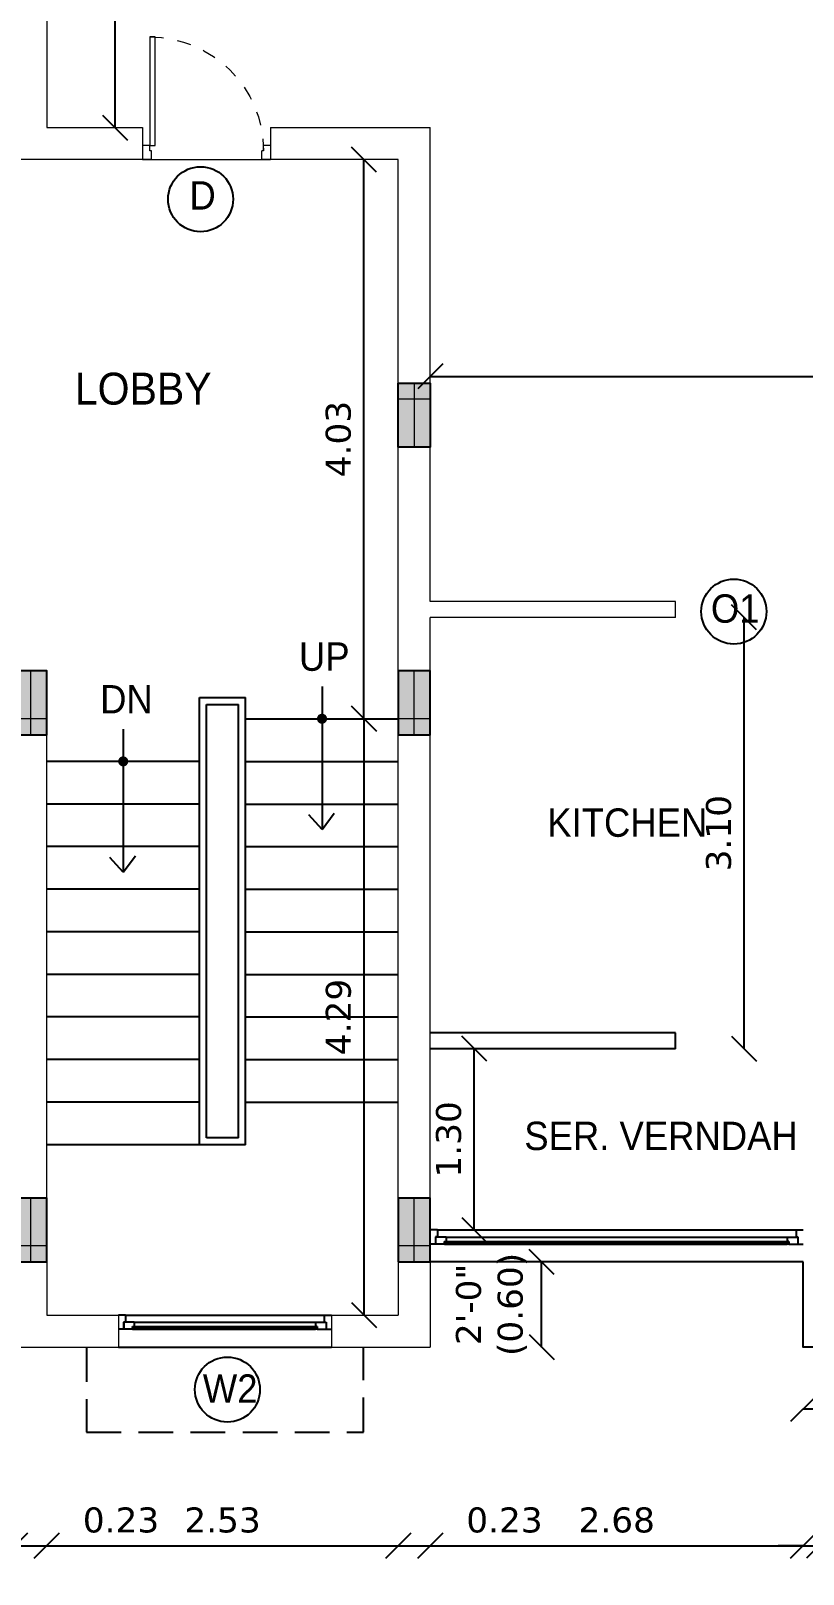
# Model space of a CAD drawing. Header units: metres. Extents: x 617 to 1370, y 693 to 852.
# Drawn here: x 1032.67 to 1038.23, y 823.65 to 834.76 of the extents above; entities that cross this region are included whole.
import ezdxf
from ezdxf.enums import TextEntityAlignment as Align

# ---------------------------------------------------------------- set-up
doc = ezdxf.new("R2010")
doc.units = ezdxf.units.M
doc.header["$MEASUREMENT"] = 0
doc.header["$PDMODE"] = 2
doc.header["$PDSIZE"] = 50
doc.linetypes.add('HIDDEN', pattern=[0.375, 0.25, -0.125])
doc.linetypes.add('HIDDEN2', pattern=[0.1875, 0.125, -0.0625])
doc.layers.get('0').update_dxf_attribs({"lineweight": 0})
doc.layers.get('Defpoints').update_dxf_attribs({"lineweight": 0})
for name, color, linetype in [('ABOVE', 250, 'HIDDEN'), ('col hat', 254, 'Continuous'), ('COLUMN', 2, 'Continuous'), ('RAILING', 251, 'Continuous'), ('ROOM TEXT SCH', 7, 'Continuous'), ('STEPS', 250, 'Continuous'), ('stilt column', 7, 'HIDDEN2'), ('wall1', 125, 'Continuous'), ('WIN TEXT', 7, 'Continuous'), ('window', 252, 'Continuous')]:
    doc.layers.add(name, color=color, linetype=linetype)
for name, color, linetype, lineweight in [('DOOR', 8, 'Continuous', 0), ('ED', 30, 'Continuous', 0), ('wall', 7, 'Continuous', 0)]:
    doc.layers.add(name, color=color, linetype=linetype, lineweight=lineweight)
doc.styles.get("Standard").update_dxf_attribs({"font": 'verdana.ttf', "height": 0.18})
doc.styles.add('USA TEXT', font='GOTHIC.TTF', dxfattribs={"width": 0.8})
doc.dimstyles.new('ED', dxfattribs={"dimscale": 0, "dimtxt": 0.18, "dimasz": 0.18, "dimexe": 0, "dimexo": 0, "dimgap": 0.09, "dimtad": 1, "dimtoh": 1, "dimzin": 3, "dimdsep": 46, "dimtxsty": 'Standard', "dimblk": 'OBLIQUE', "dimcen": 0.09, "dimse1": 1, "dimse2": 1, "dimclrd": 251, "dimclrt": 30, "dimadec": 0, "dimazin": 0, "dimtfac": 1, "dimtmove": 0, "dimatfit": 3, "dimldrblk": 'ARCHTICK', "dimfxl": 1, "dimtolj": 1, "dimtzin": 0, "dimarcsym": 0})

# ---------------------------------------------------------------- blocks, each defined once
blk = doc.blocks.new('door 3')
at = {"layer": 'DOOR', "color": 252}
for p, q in [((0, 36), (0, 33.54)), ((4, 36), (4, 34.04)), ((0, 33.54), (2.5, 33.54)), ((2.5, 34.04), (4, 34.04)), ((2.5, 34.04), (2.5, 33.54)), ((0, 2.5), (0, 0)), ((0, 2.5), (2.5, 2.5)), ((2.5, 2.5), (2.5, 2)), ((2.5, 2), (4, 2)), ((4, 2), (4, 0))]:
    blk.add_line(p, q, dxfattribs=at)
at = {"layer": 'DOOR'}
blk.add_lwpolyline([(34.54, 2), (4, 2), (4, 3.5), (34.54, 3.5)], close=True, dxfattribs=at)
at = {"layer": 'DOOR', "color": 233, "linetype": 'HIDDEN'}
blk.add_arc((2.5, 2), 32.03, 0, 90, dxfattribs=at)
blk = doc.blocks.new('A$C2E3D07F4')
at = {"layer": 'col hat'}
h = blk.add_hatch(color=256, dxfattribs=at)
h.paths.add_polyline_path([(-4.5, 0), (-9, 0), (-9, -4.5), (-4.5, -4.5)])
h.paths.add_polyline_path([(-4.5, -4.5), (0, -4.5), (0, 0), (-4.5, 0)])
h.paths.add_polyline_path([(-4.5, -18), (0, -18), (0, -4.5), (-4.5, -4.5)])
h.paths.add_polyline_path([(-4.5, -4.5), (-9, -4.5), (-9, -18), (-4.5, -18)])
at = {"layer": 'COLUMN', "linetype": 'ByBlock'}
blk.add_lwpolyline([(0, 0), (-9, 0), (-9, -18), (0, -18)], close=True, dxfattribs=at)
at = {"layer": 'Defpoints', "color": 1}
for p, q in [((-4.5, 0), (-4.5, -18)), ((-9, -4.5), (0, -4.5))]:
    blk.add_line(p, q, dxfattribs=at)
blk = doc.blocks.new('_Oblique')
at = {"color": 0, "linetype": 'ByBlock', "lineweight": -2}
blk.add_line((-0.5, -0.5), (0.5, 0.5), dxfattribs=at)
blk = doc.blocks.new('*D135')
at = {"layer": 'Defpoints', "color": 0}
for p in [(1032.788, 825.513), (1032.558, 825.283), (1032.788, 823.853)]:
    blk.add_point(p, dxfattribs=at)
at = {"layer": 'ED', "color": 251, "lineweight": -2}
for p, q in [((1032.558, 823.853), (1032.788, 823.853)), ((1032.788, 823.853), (1033.675, 823.853))]:
    blk.add_line(p, q, dxfattribs=at)
at = {"layer": 'ED', "color": 251, "lineweight": -2, "xscale": 0.18, "yscale": 0.18, "zscale": 0.18, "rotation": 180}
blk.add_blockref('_Oblique', (1032.558, 823.853), dxfattribs=at)
at = {"layer": 'ED', "color": 251, "lineweight": -2, "xscale": 0.18, "yscale": 0.18, "zscale": 0.18}
blk.add_blockref('_Oblique', (1032.788, 823.853), dxfattribs=at)
at = {"layer": 'ED', "color": 30, "insert": (1033.322, 824.037), "char_height": 0.18, "attachment_point": 5}
blk.add_mtext('\\A1;0.23', dxfattribs=at)
blk = doc.blocks.new('_ArchTick')
at = {"color": 0, "const_width": 0.15}
blk.add_lwpolyline([(-0.5, -0.5), (0.5, 0.5)], dxfattribs=at)
blk = doc.blocks.new('*D136')
at = {"layer": 'Defpoints', "color": 0}
for p in [(1032.788, 825.513), (1035.318, 825.513), (1035.318, 823.853)]:
    blk.add_point(p, dxfattribs=at)
at = {"layer": 'ED', "color": 251, "lineweight": -2}
blk.add_line((1032.788, 823.853), (1035.318, 823.853), dxfattribs=at)
at = {"layer": 'ED', "color": 251, "lineweight": -2, "xscale": 0.18, "yscale": 0.18, "zscale": 0.18, "rotation": 180}
blk.add_blockref('_Oblique', (1032.788, 823.853), dxfattribs=at)
at = {"layer": 'ED', "color": 251, "lineweight": -2, "xscale": 0.18, "yscale": 0.18, "zscale": 0.18}
blk.add_blockref('_Oblique', (1035.318, 823.853), dxfattribs=at)
at = {"layer": 'ED', "color": 30, "insert": (1034.053, 824.037), "char_height": 0.18, "attachment_point": 5}
blk.add_mtext('\\A1;2.53', dxfattribs=at)
blk = doc.blocks.new('*D137')
at = {"layer": 'Defpoints', "color": 0}
for p in [(1035.318, 825.513), (1035.548, 825.283), (1035.548, 823.853)]:
    blk.add_point(p, dxfattribs=at)
at = {"layer": 'ED', "color": 251, "lineweight": -2}
for p, q in [((1035.318, 823.853), (1035.548, 823.853)), ((1035.548, 823.853), (1036.435, 823.853))]:
    blk.add_line(p, q, dxfattribs=at)
at = {"layer": 'ED', "color": 251, "lineweight": -2, "xscale": 0.18, "yscale": 0.18, "zscale": 0.18, "rotation": 180}
blk.add_blockref('_Oblique', (1035.318, 823.853), dxfattribs=at)
at = {"layer": 'ED', "color": 251, "lineweight": -2, "xscale": 0.18, "yscale": 0.18, "zscale": 0.18}
blk.add_blockref('_Oblique', (1035.548, 823.853), dxfattribs=at)
at = {"layer": 'ED', "color": 30, "insert": (1036.082, 824.037), "char_height": 0.18, "attachment_point": 5}
blk.add_mtext('\\A1;0.23', dxfattribs=at)
blk = doc.blocks.new('*D138')
at = {"layer": 'Defpoints', "color": 0}
for p in [(1038.232, 825.896), (1035.548, 825.283), (1038.232, 823.853)]:
    blk.add_point(p, dxfattribs=at)
at = {"layer": 'ED', "color": 251, "lineweight": -2}
blk.add_line((1035.548, 823.853), (1038.232, 823.853), dxfattribs=at)
at = {"layer": 'ED', "color": 251, "lineweight": -2, "xscale": 0.18, "yscale": 0.18, "zscale": 0.18, "rotation": 180}
blk.add_blockref('_Oblique', (1035.548, 823.853), dxfattribs=at)
at = {"layer": 'ED', "color": 251, "lineweight": -2, "xscale": 0.18, "yscale": 0.18, "zscale": 0.18}
blk.add_blockref('_Oblique', (1038.232, 823.853), dxfattribs=at)
at = {"layer": 'ED', "color": 30, "insert": (1036.89, 824.037), "char_height": 0.18, "attachment_point": 5}
blk.add_mtext('\\A1;2.68', dxfattribs=at)
blk = doc.blocks.new('*D139')
at = {"layer": 'Defpoints', "color": 0}
for p in [(1038.347, 826.126), (1038.232, 825.896), (1038.347, 823.853)]:
    blk.add_point(p, dxfattribs=at)
at = {"layer": 'ED', "color": 251, "lineweight": -2}
for p, q in [((1038.232, 823.853), (1038.052, 823.853)), ((1038.232, 823.853), (1038.347, 823.853)), ((1038.347, 823.853), (1039.416, 823.853))]:
    blk.add_line(p, q, dxfattribs=at)
at = {"layer": 'ED', "color": 251, "lineweight": -2, "xscale": 0.18, "yscale": 0.18, "zscale": 0.18}
blk.add_blockref('_Oblique', (1038.232, 823.853), dxfattribs=at)
at = {"layer": 'ED', "color": 251, "lineweight": -2, "xscale": 0.18, "yscale": 0.18, "zscale": 0.18, "rotation": 180}
blk.add_blockref('_Oblique', (1038.347, 823.853), dxfattribs=at)
at = {"layer": 'ED', "color": 30, "insert": (1039.062, 824.037), "char_height": 0.18, "attachment_point": 5}
blk.add_mtext('\\A1;0.12', dxfattribs=at)
blk = doc.blocks.new('*D144')
at = {"layer": 'Defpoints', "color": 0}
for p in [(1038.232, 825.283), (1040.915, 825.283), (1038.232, 824.837)]:
    blk.add_point(p, dxfattribs=at)
at = {"layer": 'ED', "color": 251, "lineweight": -2}
blk.add_line((1040.915, 824.837), (1038.232, 824.837), dxfattribs=at)
at = {"layer": 'ED', "color": 251, "lineweight": -2, "xscale": 0.18, "yscale": 0.18, "zscale": 0.18, "rotation": 180}
blk.add_blockref('_Oblique', (1038.232, 824.837), dxfattribs=at)
at = {"layer": 'ED', "color": 251, "lineweight": -2, "xscale": 0.18, "yscale": 0.18, "zscale": 0.18}
blk.add_blockref('_Oblique', (1040.915, 824.837), dxfattribs=at)
at = {"layer": 'ED', "color": 30, "insert": (1039.573, 825.021), "char_height": 0.18, "attachment_point": 5}
blk.add_mtext('\\A1;2.68', dxfattribs=at)
blk = doc.blocks.new('*D151')
at = {"layer": 'Defpoints', "color": 0}
for p in [(1035.071, 833.831), (1035.318, 833.831), (1035.318, 829.806)]:
    blk.add_point(p, dxfattribs=at)
at = {"layer": 'ED', "color": 251, "lineweight": -2}
blk.add_line((1035.071, 829.806), (1035.071, 833.831), dxfattribs=at)
at = {"layer": 'ED', "color": 251, "lineweight": -2, "xscale": 0.18, "yscale": 0.18, "zscale": 0.18}
for p, rotation in [((1035.071, 833.831), 90), ((1035.071, 829.806), 270)]:
    blk.add_blockref('_Oblique', p, dxfattribs=dict(at, rotation=rotation))
at = {"layer": 'ED', "color": 30, "insert": (1034.887, 831.819), "char_height": 0.18, "attachment_point": 5, "rotation": 90}
blk.add_mtext('\\A1;4.03', dxfattribs=at)
blk = doc.blocks.new('*D164')
at = {"layer": 'Defpoints', "color": 0}
for p in [(1041.835, 832.27), (1035.548, 832.221), (1041.835, 832.221)]:
    blk.add_point(p, dxfattribs=at)
at = {"layer": 'ED', "color": 251, "lineweight": -2}
blk.add_line((1035.548, 832.27), (1041.835, 832.27), dxfattribs=at)
at = {"layer": 'ED', "color": 251, "lineweight": -2, "xscale": 0.18, "yscale": 0.18, "zscale": 0.18, "rotation": 180}
blk.add_blockref('_Oblique', (1035.548, 832.27), dxfattribs=at)
at = {"layer": 'ED', "color": 251, "lineweight": -2, "xscale": 0.18, "yscale": 0.18, "zscale": 0.18}
blk.add_blockref('_Oblique', (1041.835, 832.27), dxfattribs=at)
at = {"layer": 'ED', "color": 30, "insert": (1038.692, 832.454), "char_height": 0.18, "attachment_point": 5}
blk.add_mtext('\\A1;6.29', dxfattribs=at)
blk = doc.blocks.new('*D215')
at = {"layer": 'Defpoints', "color": 0}
for p in [(1033.279, 840.195), (1033.478, 840.195), (1033.478, 834.061)]:
    blk.add_point(p, dxfattribs=at)
at = {"layer": 'ED', "color": 251, "lineweight": -2}
blk.add_line((1033.279, 834.061), (1033.279, 840.195), dxfattribs=at)
at = {"layer": 'ED', "color": 251, "lineweight": -2, "xscale": 0.18, "yscale": 0.18, "zscale": 0.18}
for p, rotation in [((1033.279, 840.195), 90), ((1033.279, 834.061), 270)]:
    blk.add_blockref('_Oblique', p, dxfattribs=dict(at, rotation=rotation))
at = {"layer": 'ED', "color": 30, "insert": (1033.095, 837.128), "char_height": 0.18, "attachment_point": 5, "rotation": 90}
blk.add_mtext('\\A1;6.13', dxfattribs=at)
blk = doc.blocks.new('*D45')
at = {"layer": 'Defpoints', "color": 0}
for p in [(1035.865, 827.43), (1035.928, 827.43), (1035.928, 826.126)]:
    blk.add_point(p, dxfattribs=at)
at = {"layer": 'ED', "color": 251, "lineweight": -2}
blk.add_line((1035.865, 826.126), (1035.865, 827.43), dxfattribs=at)
at = {"layer": 'ED', "color": 251, "lineweight": -2, "xscale": 0.18, "yscale": 0.18, "zscale": 0.18}
for p, rotation in [((1035.865, 827.43), 90), ((1035.865, 826.126), 270)]:
    blk.add_blockref('_Oblique', p, dxfattribs=dict(at, rotation=rotation))
at = {"layer": 'ED', "color": 30, "insert": (1035.681, 826.778), "char_height": 0.18, "attachment_point": 5, "rotation": 90}
blk.add_mtext('\\A1;1.30', dxfattribs=at)
blk = doc.blocks.new('*D220')
at = {"layer": 'Defpoints', "color": 0}
for p in [(1035.548, 830.535), (1037.807, 830.535), (1037.87, 827.43)]:
    blk.add_point(p, dxfattribs=at)
at = {"layer": 'ED', "color": 251, "lineweight": -2}
blk.add_line((1037.807, 827.43), (1037.807, 830.535), dxfattribs=at)
at = {"layer": 'ED', "color": 251, "lineweight": -2, "xscale": 0.18, "yscale": 0.18, "zscale": 0.18}
for p, rotation in [((1037.807, 830.535), 90), ((1037.807, 827.43), 270)]:
    blk.add_blockref('_Oblique', p, dxfattribs=dict(at, rotation=rotation))
at = {"layer": 'ED', "color": 30, "insert": (1037.624, 828.982), "char_height": 0.18, "attachment_point": 5, "rotation": 90}
blk.add_mtext('\\A1;3.10', dxfattribs=at)
blk = doc.blocks.new('*D46')
at = {"layer": 'Defpoints', "color": 0}
for p in [(1035.318, 829.806), (1035.071, 825.513), (1037.64, 825.513)]:
    blk.add_point(p, dxfattribs=at)
at = {"layer": 'ED', "color": 251, "lineweight": -2}
blk.add_line((1035.071, 829.806), (1035.071, 825.513), dxfattribs=at)
at = {"layer": 'ED', "color": 251, "lineweight": -2, "xscale": 0.18, "yscale": 0.18, "zscale": 0.18}
for p, rotation in [((1035.071, 829.806), 90), ((1035.071, 825.513), 270)]:
    blk.add_blockref('_Oblique', p, dxfattribs=dict(at, rotation=rotation))
at = {"layer": 'ED', "color": 30, "insert": (1034.888, 827.659), "char_height": 0.18, "attachment_point": 5, "rotation": 90}
blk.add_mtext('\\A1;4.29', dxfattribs=at)
blk = doc.blocks.new('*D50')
at = {"layer": 'Defpoints', "color": 0}
for p in [(1035.408, 825.896), (1036.349, 825.896), (1035.408, 825.283)]:
    blk.add_point(p, dxfattribs=at)
at = {"layer": 'ED', "color": 251, "lineweight": -2}
blk.add_line((1036.349, 825.283), (1036.349, 825.896), dxfattribs=at)
at = {"layer": 'ED', "color": 251, "lineweight": -2, "xscale": 0.18, "yscale": 0.18, "zscale": 0.18}
for p, rotation in [((1036.349, 825.896), 90), ((1036.349, 825.283), 270)]:
    blk.add_blockref('_Oblique', p, dxfattribs=dict(at, rotation=rotation))
at = {"layer": 'ED', "color": 30, "insert": (1035.989, 825.59), "char_height": 0.18, "attachment_point": 5, "rotation": 90}
blk.add_mtext('\\A1;2\'-0"\\P(0.60)  ', dxfattribs=at)

msp = doc.modelspace()

# ---------------------------------------------------------------- linework, layer by layer
at = {"color": 2}
msp.add_circle((1034.053, 829.959), 22.5, dxfattribs=at)
at = {"layer": 'ABOVE'}
msp.add_lwpolyline([(1033.073, 825.283), (1033.073, 824.67), (1035.067, 824.67), (1035.067, 825.283)], dxfattribs=at)
at = {"layer": 'DOOR'}
msp.add_line((1033.478, 833.831), (1034.398, 833.831), dxfattribs=at)
at = {"layer": 'RAILING'}
for p, q in [((1033.887, 826.739), (1033.887, 829.959)), ((1033.887, 829.959), (1034.219, 829.959)), ((1034.219, 826.739), (1034.219, 829.959)), ((1033.938, 826.79), (1033.938, 829.908)), ((1033.938, 829.908), (1034.168, 829.908)), ((1034.168, 826.79), (1034.168, 829.908)), ((1034.219, 826.739), (1033.887, 826.739)), ((1034.168, 826.79), (1033.938, 826.79))]:
    msp.add_line(p, q, dxfattribs=at)
at = {"layer": 'STEPS'}
for p, q in [((1034.219, 829.806), (1035.318, 829.806)), ((1033.887, 829.499), (1032.788, 829.499)), ((1034.219, 829.499), (1035.318, 829.499)), ((1033.887, 829.192), (1032.788, 829.192)), ((1034.219, 829.192), (1035.318, 829.192)), ((1033.887, 828.886), (1032.788, 828.886)), ((1034.219, 828.886), (1035.318, 828.886)), ((1033.887, 828.579), (1032.788, 828.579)), ((1034.219, 828.579), (1035.318, 828.579)), ((1033.887, 828.272), (1032.788, 828.272)), ((1034.219, 828.272), (1035.318, 828.272)), ((1033.887, 827.966), (1032.788, 827.966)), ((1034.219, 827.966), (1035.318, 827.966)), ((1033.887, 827.659), (1032.788, 827.659)), ((1034.219, 827.659), (1035.318, 827.659)), ((1033.887, 827.352), (1032.788, 827.352)), ((1034.219, 827.352), (1035.318, 827.352)), ((1033.887, 827.046), (1032.788, 827.046)), ((1034.219, 827.046), (1035.318, 827.046)), ((1033.887, 826.739), (1032.788, 826.739))]:
    msp.add_line(p, q, dxfattribs=at)
at = {"layer": 'wall', "color": 1}
for p, q in [((1032.788, 840.195), (1032.788, 834.061)), ((1032.788, 834.061), (1033.478, 834.061)), ((1033.478, 834.061), (1033.478, 833.831)), ((1034.398, 834.061), (1035.548, 834.061)), ((1034.398, 834.061), (1034.398, 833.831)), ((1035.548, 830.65), (1035.548, 834.061)), ((1033.478, 833.831), (1032.06, 833.831)), ((1035.318, 833.831), (1034.398, 833.831)), ((1035.318, 825.896), (1035.318, 833.831)), ((1037.312, 830.65), (1035.548, 830.65)), ((1037.312, 830.535), (1037.312, 830.65)), ((1037.312, 830.535), (1035.548, 830.535)), ((1035.548, 826.126), (1035.548, 830.535)), ((1032.788, 830.151), (1032.06, 830.151)), ((1032.788, 825.896), (1032.788, 829.921)), ((1032.788, 825.896), (1032.194, 825.896)), ((1032.788, 825.896), (1032.788, 825.513)), ((1035.318, 825.896), (1035.548, 825.896)), ((1035.318, 825.896), (1035.318, 825.513)), ((1035.548, 825.896), (1035.548, 825.283)), ((1032.788, 825.513), (1033.303, 825.513)), ((1033.303, 825.513), (1033.303, 825.283)), ((1034.837, 825.513), (1035.318, 825.513)), ((1034.837, 825.513), (1034.837, 825.283)), ((1032.558, 825.283), (1033.303, 825.283)), ((1034.837, 825.283), (1035.548, 825.283))]:
    msp.add_line(p, q, dxfattribs=at)
at = {"layer": 'wall', "color": 1, "const_width": 0.0345}
for points in [[(1034.788, 829.806, 1), (1034.75, 829.806, 1)], [(1033.357, 829.499, 1), (1033.319, 829.499, 1)]]:
    msp.add_lwpolyline(points, format="xyb", close=True, dxfattribs=at)
at = {"layer": 'wall1', "color": 251}
for p, q in [((1034.769, 830.037), (1034.769, 829.008)), ((1033.338, 829.731), (1033.338, 828.702)), ((1034.769, 829.008), (1034.673, 829.113)), ((1034.769, 829.008), (1034.857, 829.125)), ((1033.338, 828.702), (1033.242, 828.807)), ((1033.338, 828.702), (1033.426, 828.818))]:
    msp.add_line(p, q, dxfattribs=at)
at = {"layer": 'WIN TEXT', "color": 8}
for centre in [(1033.895, 833.545), (1037.733, 830.577), (1034.088, 824.977)]:
    msp.add_circle(centre, 0.234, dxfattribs=at)
at = {"layer": 'window', "color": 252}
for p, q in [((1037.312, 827.545), (1035.548, 827.545)), ((1037.312, 827.43), (1037.312, 827.545)), ((1037.312, 827.43), (1035.548, 827.43)), ((1035.599, 826.126), (1035.548, 826.126)), ((1035.585, 826.076), (1035.585, 826.024)), ((1035.599, 826.076), (1035.585, 826.076)), ((1035.586, 826.075), (1035.586, 826.024)), ((1035.663, 826.075), (1035.586, 826.075)), ((1035.599, 826.126), (1038.181, 826.126)), ((1035.599, 826.126), (1035.599, 826.076)), ((1035.663, 826.075), (1035.663, 826.044)), ((1038.117, 826.075), (1038.193, 826.075)), ((1038.117, 826.075), (1038.117, 826.044)), ((1038.181, 826.126), (1038.181, 826.076)), ((1038.181, 826.126), (1038.232, 826.126)), ((1038.181, 826.076), (1038.194, 826.076)), ((1038.193, 826.075), (1038.193, 826.024)), ((1038.194, 826.076), (1038.194, 826.024)), ((1035.585, 826.024), (1035.548, 826.024)), ((1035.649, 826.024), (1035.586, 826.024)), ((1035.649, 826.044), (1035.649, 826.024)), ((1035.649, 826.044), (1035.663, 826.044)), ((1035.65, 826.037), (1035.65, 826.024)), ((1035.663, 826.037), (1035.65, 826.037)), ((1035.65, 826.024), (1035.663, 826.024)), ((1035.663, 826.037), (1035.663, 826.024)), ((1038.13, 826.044), (1038.117, 826.044)), ((1038.117, 826.037), (1038.129, 826.037)), ((1038.117, 826.037), (1038.117, 826.024)), ((1038.129, 826.024), (1038.117, 826.024)), ((1038.129, 826.037), (1038.129, 826.043)), ((1038.129, 826.037), (1038.129, 826.024)), ((1038.13, 826.044), (1038.13, 826.024)), ((1038.13, 826.024), (1038.193, 826.024)), ((1038.194, 826.024), (1038.232, 826.024)), ((1038.232, 825.896), (1035.548, 825.896)), ((1033.354, 825.513), (1033.303, 825.513)), ((1033.354, 825.513), (1034.785, 825.513)), ((1033.354, 825.513), (1033.354, 825.463)), ((1034.785, 825.513), (1034.785, 825.463)), ((1034.785, 825.513), (1034.837, 825.513)), ((1033.341, 825.411), (1033.303, 825.411)), ((1033.341, 825.463), (1033.341, 825.411)), ((1033.354, 825.463), (1033.341, 825.463)), ((1033.342, 825.462), (1033.342, 825.411)), ((1033.418, 825.462), (1033.342, 825.462)), ((1033.405, 825.411), (1033.342, 825.411)), ((1033.405, 825.43), (1033.405, 825.411)), ((1033.405, 825.43), (1033.418, 825.43)), ((1033.405, 825.423), (1033.405, 825.411)), ((1033.418, 825.423), (1033.405, 825.423)), ((1033.405, 825.411), (1033.418, 825.411)), ((1033.418, 825.462), (1033.418, 825.43)), ((1033.418, 825.423), (1033.418, 825.411)), ((1034.722, 825.462), (1034.798, 825.462)), ((1034.722, 825.462), (1034.722, 825.43)), ((1034.735, 825.43), (1034.722, 825.43)), ((1034.722, 825.423), (1034.734, 825.423)), ((1034.722, 825.423), (1034.722, 825.411)), ((1034.734, 825.411), (1034.722, 825.411)), ((1034.734, 825.424), (1034.734, 825.43)), ((1034.734, 825.423), (1034.734, 825.411)), ((1034.735, 825.43), (1034.735, 825.411)), ((1034.735, 825.411), (1034.798, 825.411)), ((1034.785, 825.463), (1034.799, 825.463)), ((1034.798, 825.462), (1034.798, 825.411)), ((1034.799, 825.463), (1034.799, 825.411)), ((1034.799, 825.411), (1034.837, 825.411)), ((1033.303, 825.283), (1034.837, 825.283))]:
    msp.add_line(p, q, dxfattribs=at)
at = {"layer": 'window', "color": 250}
for p, q in [((1035.663, 826.075), (1038.117, 826.075)), ((1035.663, 826.024), (1038.117, 826.024)), ((1033.418, 825.462), (1034.722, 825.462)), ((1033.418, 825.411), (1034.722, 825.411))]:
    msp.add_line(p, q, dxfattribs=at)
at = {"layer": 'window', "color": 4}
for p, q in [((1035.65, 826.043), (1038.129, 826.043)), ((1035.65, 826.037), (1035.65, 826.043)), ((1035.65, 826.037), (1038.129, 826.037)), ((1033.405, 825.43), (1034.734, 825.43)), ((1033.405, 825.424), (1033.405, 825.43)), ((1033.405, 825.424), (1034.734, 825.424))]:
    msp.add_line(p, q, dxfattribs=at)
at = {"layer": 'window', "color": 252}
msp.add_lwpolyline([(1040.915, 825.896), (1040.915, 825.283), (1038.232, 825.283), (1038.232, 825.896)], dxfattribs=at)

# ---------------------------------------------------------------- block references
at = {"layer": 'COLUMN', "linetype": 'ByBlock', "xscale": 0.0255555555555556, "yscale": 0.0255555555555556, "zscale": 0.0255555555555556, "rotation": 180}
for p in [(1032.558, 829.691), (1035.318, 829.691), (1032.558, 825.896), (1035.318, 825.896)]:
    msp.add_blockref('A$C2E3D07F4', p, dxfattribs=at)
at = {"layer": 'DOOR', "xscale": -0.0255555555555556, "yscale": 0.0255555555555556, "zscale": 0.0255555555555556, "rotation": 270}
msp.add_blockref('door 3', (1033.478, 833.831), dxfattribs=at)
at = {"layer": 'stilt column', "linetype": 'ByBlock', "xscale": -0.0255555555555556, "yscale": 0.0255555555555556, "zscale": 0.0255555555555556}
msp.add_blockref('A$C2E3D07F4', (1035.318, 832.221), dxfattribs=at)

# ---------------------------------------------------------------- texts
at = {"layer": 'ROOM TEXT SCH', "color": 7, "style": 'USA TEXT', "width": 0.96}
for s, height, p in [('D', 0.204, (1033.815, 833.471)), ('O1', 0.2044, (1037.568, 830.497)), ('UP', 0.2044, (1034.603, 830.151)), ('DN', 0.2044, (1033.172, 829.844)), ('W2', 0.2044, (1033.911, 824.882))]:
    msp.add_text(s, height=height, dxfattribs=at).set_placement(p)
for s, height, p in [('LOBBY', 0.23, (1033.482, 832.067)), ('KITCHEN', 0.2044, (1036.966, 828.956)), ('SER. VERNDAH', 0.20444, (1037.209, 826.701))]:
    msp.add_text(s, height=height, dxfattribs=at).set_placement(p, align=Align.CENTER)

# ---------------------------------------------------------------- dimensions: what is measured, and where the dimension line sits
at = {"layer": 'ED'}
for base, p1, p2, picture, middle in [((1033.279, 840.195), (1033.478, 834.061), (1033.478, 840.195), '*D215', (1033.095, 837.128)), ((1035.0712, 833.8314), (1035.3184, 829.8058), (1035.3184, 833.8314), '*D151', (1034.8874, 831.8186)), ((1037.80749, 830.53456), (1037.87022, 827.4296), (1035.54839, 830.53456), '*D220', (1037.62374, 828.98208)), ((1035.071, 825.513), (1035.318, 829.806), (1037.64, 825.513), '*D46', (1034.888, 827.659)), ((1035.865, 827.43), (1035.928, 826.126), (1035.928, 827.43), '*D45', (1035.681, 826.778))]:
    dim = msp.add_linear_dim(base=base, p1=p1, p2=p2, angle=90, dimstyle='ED', override={"dimscale": 1, "dimpost": '\\X'}, dxfattribs=at)
    dim.commit()
    dim.dimension.update_dxf_attribs({"geometry": picture, "text_midpoint": middle})
for base, p1, p2, picture, middle in [((1041.835, 832.27), (1035.548, 832.221), (1041.835, 832.221), '*D164', (1038.692, 832.454)), ((1038.34672087, 823.853307602), (1038.23172087, 825.896268086), (1038.34672087, 826.126268086), '*D139', (1039.06152275, 824.037055083)), ((1038.232, 823.853), (1035.548, 825.283), (1038.232, 825.896), '*D138', (1036.89, 824.037)), ((1032.788, 823.853), (1032.558, 825.283), (1032.788, 825.513), '*D135', (1033.322, 824.037)), ((1035.318, 823.853), (1032.788, 825.513), (1035.318, 825.513), '*D136', (1034.053, 824.037)), ((1035.548, 823.853), (1035.318, 825.513), (1035.548, 825.283), '*D137', (1036.082, 824.037)), ((1038.232, 824.837), (1040.915, 825.283), (1038.232, 825.283), '*D144', (1039.573, 825.021))]:
    dim = msp.add_linear_dim(base=base, p1=p1, p2=p2, dimstyle='ED', override={"dimscale": 1, "dimpost": '\\X'}, dxfattribs=at)
    dim.commit()
    dim.dimension.update_dxf_attribs({"geometry": picture, "text_midpoint": middle})
dim = msp.add_linear_dim(base=(1036.349, 825.896), p1=(1035.408, 825.283), p2=(1035.408, 825.896), angle=90, text='2\'-0"\\P(0.60)  ', dimstyle='ED', override={"dimscale": 1, "dimpost": '\\X'}, dxfattribs=at)
dim.commit()
dim.dimension.update_dxf_attribs({"geometry": '*D50', "text_midpoint": (1036.349, 825.59), "dimtype": 160})

doc.saveas('drawing.dxf')
